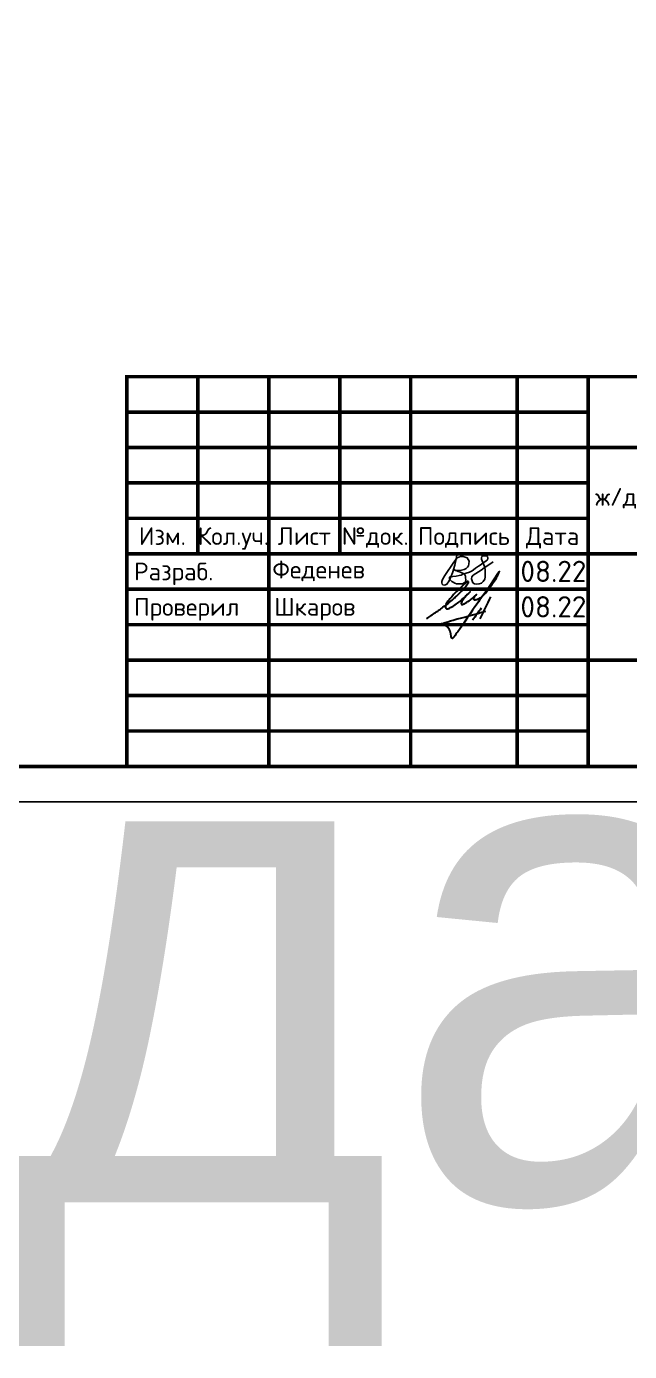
# Model space of a CAD drawing. Header units: millimetres. Extents: x -112426 to 8831, y 1218 to 38707.
# Drawn here: x 2355 to 2440, y 2192.9 to 2379.8 of the extents above; entities that cross this region are included whole.
import ezdxf
from ezdxf.enums import TextEntityAlignment as Align

# ---------------------------------------------------------------- set-up
doc = ezdxf.new("R2018")
doc.units = ezdxf.units.MM
doc.layers.add('Размерный', color=4, linetype='Continuous', lineweight=30)
doc.layers.add('Размеры на чертеже', color=250, linetype='Continuous', lineweight=25)
doc.layers.add('рамка', color=7, linetype='Continuous')
doc.styles.add('-ISOCPEUR-', font='isocpeur.ttf')
doc.styles.get("Standard").update_dxf_attribs({"font": 'arial.ttf'})

# ---------------------------------------------------------------- blocks, each defined once
blk = doc.blocks.new('*U168')
blk.add_lwpolyline([(0, 0), (420, 0), (420, -297), (0, -297)], close=True)
at = {"const_width": 0.5}
blk.add_lwpolyline([(20, -5), (415, -5), (415, -292), (20, -292)], close=True, dxfattribs=at)
for points in [[(230, -292), (230, -237), (415, -237)], [(240, -237), (240, -262)], [(250, -237), (250, -292)], [(260, -237), (260, -262)], [(270, -237), (270, -292)], [(285, -237), (285, -292)], [(295, -237), (295, -292)], [(230, -242), (295, -242)], [(230, -247), (295, -247)], [(295, -247), (415, -247)], [(230, -252), (295, -252)], [(230, -257), (295, -257)], [(230, -262), (415, -262)], [(230, -267), (295, -267)], [(230, -272), (295, -272)], [(230, -277), (295, -277)], [(295, -277), (415, -277)], [(230, -282), (295, -282)], [(230, -287), (295, -287)]]:
    blk.add_lwpolyline(points, dxfattribs=at)
at = {"style": '-ISOCPEUR-'}
for s, p in [('Изм.', (235, -259.5)), ('Кол.уч.', (245, -259.5)), ('Лист', (255, -259.5)), ('№док.', (265, -259.5)), ('Подпись', (277.5, -259.5)), ('Дата', (290, -259.5))]:
    blk.add_text(s, height=2.5, dxfattribs=at).set_placement(p, align=Align.MIDDLE_CENTER)
for s, p in [('Разраб.', (231, -264.5)), ('Проверил', (231, -269.5))]:
    blk.add_text(s, height=2.5, dxfattribs=at).set_placement(p, align=Align.MIDDLE_LEFT)
at = {"insert": (296.05, -248.55), "char_height": 2.5, "width": 110.5288, "attachment_point": 1, "style": '-ISOCPEUR-'}
blk.add_mtext('\\pxi1.28618,qc;{\\C7;«Капитальный ремонт (реконструкция) тепловых сетей от УП у ж/д №26 по ул. Б. Новикова до ТК-8018 ул. Расплетина, д 7 в ГО г. Рыбинск Ярославской области».}', dxfattribs=at)
at = {"style": '-ISOCPEUR-'}
blk.add_attdef('РАЗРАБОТАЛ', text='', height=2.5, dxfattribs=at).set_placement((250.5, -264.22), align=Align.MIDDLE_LEFT)
at = {"style": '-ISOCPEUR-', "flags": 8}
for tag, height, p in [('ДАТА', 2.5, (290.07, -264.4)), ('ДАТА1', 2.5, (290.07, -269.4)), ('ЛИСТ', 3, (386.39, -271.92)), ('ЛИСТОВ', 3, (403.89, -271.92)), ('ФОРМАТ', 3, (380.97, -294.75))]:
    blk.add_attdef(tag, text='', height=height, dxfattribs=at).set_placement(p, align=Align.MIDDLE_CENTER)
at = {"style": '-ISOCPEUR-'}
blk.add_attdef('ПРОВЕРИЛ', (250.75, -270.73), '', height=2.5, dxfattribs=at)
at = {"lineweight": 30, "flags": 104}
blk.add_attdef('ИМЯ_ЧЕРТЕЖА', text='', height=3, dxfattribs=at).set_placement((333.63, -284.13), align=Align.MIDDLE_CENTER)
blk = doc.blocks.new('подпись')
at = {"lineweight": 30}
for points in [[(-0.82, -1.23), (-0.21, -0.8), (0.43, -0.36), (0.86, -0.08), (1.32, 0.25), (2, 0.77), (2.8, 1.4), (3.27, 1.83), (3.84, 2.36), (4.46, 3.07), (5.01, 3.73), (5.08, 3.95), (5.01, 4.03), (4.91, 4), (4.76, 3.88), (4.33, 3.49), (3.4, 2.58), (2.34, 1.43), (1.83, 0.48), (1.87, 0.23), (1.99, 0.16), (2.17, 0.16), (2.41, 0.25), (3.02, 0.6), (3.71, 1.09), (4.34, 1.62), (5.32, 2.55), (4.75, 1.98), (4.27, 1.36), (4.08, 1.05), (4.07, 0.85), (4.11, 0.78), (4.25, 0.78), (4.42, 0.84), (4.78, 1.05), (5.16, 1.3), (5.47, 1.51), (5.72, 1.73), (6.05, 1.99), (6.23, 2.18), (5.94, 1.88), (5.8, 1.63), (5.8, 1.5), (5.89, 1.44), (6.13, 1.46), (6.57, 1.6), (6.9, 1.79), (7.5, 2.39), (8.04, 3.08), (8.61, 3.92), (9.15, 4.76), (9.43, 5.33), (8, 3.26), (6.29, 0.88), (3.58, -3.07), (3.05, -3.8), (2.85, -4.05), (2.49, -2.98), (2.12, -2.39), (1.3, -1.96), (1.02, -2.03), (2.91, -1.44), (4.7, -0.96), (7.51, -0.15)], [(6.86, 0.23), (5.67, -1.43)], [(8.19, 1.85), (6.68, -1.27)]]:
    blk.add_spline(points, degree=3, dxfattribs=at)
blk = doc.blocks.new('Подпись Леха')
at = {"layer": 'рамка'}
blk.add_blockref('подпись', (2.7, 0.11), dxfattribs=at)

msp = doc.modelspace()

# ---------------------------------------------------------------- linework, layer by layer
msp.add_lwpolyline([(2415.668, 2305.221), (2415.568, 2304.7), (2415.359, 2303.843), (2415.042, 2302.762), (2414.578, 2301.601), (2414.26, 2301.13), (2414.066, 2301.031), (2413.872, 2301.007), (2413.684, 2301.031), (2413.587, 2301.142), (2413.538, 2301.326), (2413.543, 2301.534), (2413.64, 2301.796), (2413.943, 2302.355), (2415.217, 2304.27), (2415.714, 2304.843), (2416.164, 2305.037), (2416.544, 2305.03), (2417.11, 2304.867), (2417.374, 2304.394), (2417.35, 2304.006), (2417.293, 2303.743), (2417.177, 2303.559), (2416.973, 2303.375), (2416.662, 2303.219), (2416.303, 2303.117), (2415.992, 2303.059), (2415.726, 2303.069), (2415.468, 2303.078), (2415.231, 2303.19), (2415.173, 2303.207), (2415.429, 2303.097), (2415.636, 2303.008), (2415.828, 2302.94), (2416.148, 2302.848), (2416.373, 2302.742), (2416.583, 2302.642), (2416.721, 2302.547), (2416.872, 2302.276), (2416.896, 2302.026), (2416.919, 2301.778), (2416.865, 2301.534), (2416.669, 2301.315), (2416.427, 2301.206), (2416.13, 2301.175), (2415.841, 2301.191), (2415.597, 2301.204), (2415.372, 2301.308), (2415.134, 2301.418), (2414.951, 2301.502), (2414.841, 2301.604), (2414.702, 2301.733), (2414.618, 2301.944), (2414.623, 2302.135), (2414.735, 2302.198), (2415.068, 2302.233), (2415.568, 2302.284), (2415.977, 2302.369), (2416.27, 2302.431), (2416.52, 2302.54), (2416.955, 2302.697), (2417.429, 2302.858), (2417.791, 2303.029), (2417.991, 2303.171), (2418.29, 2303.382), (2418.688, 2303.664), (2419.072, 2303.936), (2419.369, 2304.146), (2419.734, 2304.404), (2419.988, 2304.584), (2420.041, 2304.828), (2419.986, 2305.032), (2419.814, 2305.141), (2419.564, 2305.157), (2419.313, 2305.125), (2419.162, 2305.032), (2419.108, 2304.851), (2419.137, 2304.651), (2419.211, 2304.431), (2419.387, 2304.035), (2419.578, 2303.487), (2419.627, 2303.223), (2419.641, 2302.905), (2419.658, 2302.168), (2419.611, 2301.831), (2419.368, 2301.51), (2419.125, 2301.298), (2418.812, 2301.204), (2418.467, 2301.158), (2418.161, 2301.197), (2417.926, 2301.346), (2417.801, 2301.604), (2417.73, 2301.902), (2417.769, 2302.184), (2417.934, 2302.403), (2419.078, 2303.139), (2419.509, 2303.445), (2420.316, 2303.97), (2420.79, 2304.278)])

# ---------------------------------------------------------------- block references
msp.add_blockref('Подпись Леха', (2409.508, 2297.397))
at = {"layer": 'Размеры на чертеже', "lineweight": 90}
ref = msp.add_blockref('*U168', (1684.612, 2568.059), dxfattribs=at)
lines = msp.add_mtext('Общие данные (начало)', dxfattribs={"layer": '0', "insert": (2018.239, 2283.934), "char_height": 70, "attachment_point": 1})
ref.add_attrib('ИМЯ_ЧЕРТЕЖА', '', (2018.239, 2283.934), dxfattribs={"flags": 104}).embed_mtext(lines)
ref = msp.add_blockref('*U168', (2139.152, 2567.428), dxfattribs=at)
ref.add_attrib('РАЗРАБОТАЛ', 'Феденев', dxfattribs={"layer": '0', "height": 2.5, "style": '-ISOCPEUR-'}).set_placement((2389.653, 2303.204), align=Align.MIDDLE_LEFT)
ref.add_attrib('ПРОВЕРИЛ', 'Шкаров', (2389.901, 2296.698), dxfattribs={"layer": '0', "height": 2.5, "style": '-ISOCPEUR-'})

# ---------------------------------------------------------------- texts
at = {"layer": 'Размерный', "color": 0, "style": '-ISOCPEUR-'}
for p in [(2424.608, 2301.45), (2424.608, 2296.45)]:
    msp.add_text('08.22', height=3, dxfattribs=at).set_placement(p)

doc.saveas('drawing.dxf')
